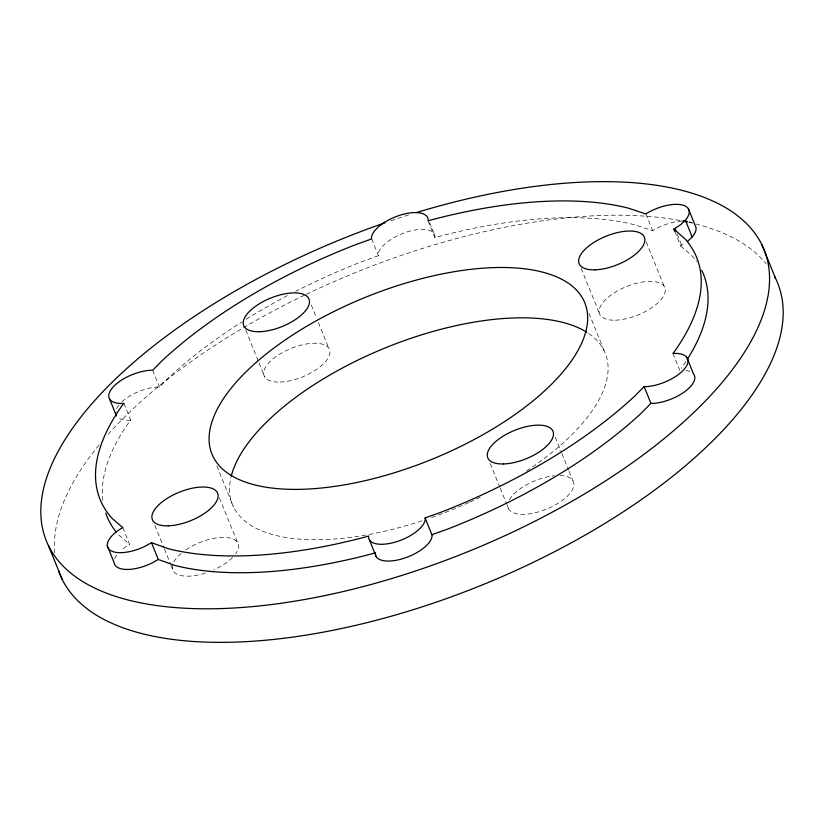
<?xml version="1.0" encoding="UTF-8"?>
<svg xmlns="http://www.w3.org/2000/svg" width="824" height="824" viewBox="0 0 824 824"><rect width="100%" height="100%" fill="white"/><g stroke="black" fill="none" stroke-linecap="round" stroke-linejoin="round"><path stroke-width="0.62" stroke-dasharray="4.12 3.09" d="M682.004 221.131A30.179 13.133 -22.1 0 0 653.607 230.123L652.67 230.772L635.407 224.993A321.896 140.101 -22.1 0 0 438.306 236.643L434.887 237.652L435.041 237.024A30.179 13.133 -22.1 0 0 406.788 232.007A30.179 13.133 -22.1 0 0 378.257 255.007L378.453 255.718L362.395 261.466A321.896 140.101 -22.1 0 0 295.785 291.284M123.888 403.338L130.707 420.116L129.111 422.115A321.896 140.101 -22.1 0 0 102.907 500.951M121.942 401.793A30.179 13.133 -22.1 0 1 158.239 386.992L159.485 387.064L168.745 377.629A321.896 140.101 -22.1 0 1 242.009 321.865M674.774 231.41L680.676 245.954L684.713 243.348M122.828 527.659L129.646 544.437L127.05 545.879A30.426 13.246 -22.1 0 0 121.385 550.082M130.707 420.116L129.605 420.24A30.179 13.133 -22.1 0 1 117.193 416.851M680.676 245.954L691.686 255.492A321.896 140.101 -22.1 0 1 696.558 261.589M118.687 534.941L129.646 544.437M677.215 234.201L681.767 245.387M645.861 213.993L652.67 230.772M646.16 241.926L664.226 286.422M672.909 353.465L679.728 370.244M581.136 268.315L600.15 315.149M588.944 313.254L604.157 350.715M555.263 437.225L561.443 452.438M561.927 453.612L568.581 469.999M569.054 471.173L572.855 480.547M429.572 222.511L434.114 233.707M428.068 220.873L434.887 237.652M490.239 463.603L499.746 487.025M500.219 488.199L506.399 503.413M506.884 504.587L508.779 509.273M371.645 238.939L378.453 255.718M311.256 304.973L316.488 317.848M318.394 322.534L328.848 348.294M245.758 330.187L258.592 361.798M259.066 362.972L264.772 377.021M216.836 465.869L233.47 506.842M219.411 497.923L237.477 542.408M152.677 370.285L159.485 387.064M154.861 525.475L163.894 547.723M164.367 548.897L170.547 564.121M171.021 565.285L173.4 571.145M588.769 333.566A201.18 87.56 -22.1 0 1 526.433 470.988M480.196 497.222A201.18 87.56 -22.1 0 1 469.979 502.053M468.835 502.568A201.18 87.56 -22.1 0 1 428.985 518.461M421.857 520.861A201.18 87.56 -22.1 0 1 230.936 477.405M54.786 552.863A387.28 168.56 -22.1 0 1 99.539 444.352M108.057 434.423A387.28 168.56 -22.1 0 1 305.23 294.817M306.373 294.271A387.28 168.56 -22.1 0 1 681.613 220.811M688.833 222.305A387.28 168.56 -22.1 0 1 692.345 223.119M695.806 223.974A387.28 168.56 -22.1 0 1 766.042 263.628M390.895 220.77A387.28 168.56 -22.1 0 1 411.361 214.127M185.894 549.865A35.205 15.326 -22.1 0 1 226.312 537.475A35.205 15.326 -22.1 0 1 235.633 553.841M232.481 557.549A35.205 15.326 -22.1 0 1 213.859 569.837M205.279 573.113A35.205 15.326 -22.1 0 1 175.048 572.958A35.205 15.326 -22.1 0 1 181.125 553.471M559.949 475.5A35.205 15.326 -22.1 0 1 555.973 504.546A35.205 15.326 -22.1 0 1 507.697 505.4M509.366 499.838A35.205 15.326 -22.1 0 1 554.212 475.736M685.764 361.736A321.896 140.101 -22.1 0 1 681.263 368.318M246.304 319.166A321.896 140.101 -22.1 0 1 289.173 294.704M685.774 370.429A30.179 13.133 -22.1 0 1 690.491 371.727M114.67 558.713A30.426 13.246 -22.1 0 1 117.163 554.459M116.534 408.683A30.179 13.133 -22.1 0 1 119.398 404.399M689.121 221.759A30.179 13.133 -22.1 0 1 692.345 222.964M615.487 320.186A35.205 15.326 -22.1 0 0 665.318 290.295A35.205 15.326 -22.1 0 0 615.765 291.881A35.205 15.326 -22.1 0 0 615.487 320.186M280.108 382.058A35.205 15.326 -22.1 0 0 329.94 352.167A35.205 15.326 -22.1 0 0 280.387 353.753A35.205 15.326 -22.1 0 0 280.108 382.058"/><path stroke-width="1.24" d="M685.393 220.183L680.851 224.519L673.857 229.175L684.868 238.713A321.896 140.101 -22.1 0 1 674.454 351.539L672.909 353.465A30.179 13.133 -22.1 0 1 684.734 368.555A30.179 13.133 -22.1 0 1 646.356 386.621L644.111 386.549L634.81 396.025A321.896 140.101 -22.1 0 1 441.159 512.188L425.102 517.936L425.297 518.646A30.179 13.133 -22.1 0 1 396.766 541.646A30.179 13.133 -22.1 0 1 368.513 536.63L368.678 536.002L365.259 537.011A321.896 140.101 -22.1 0 1 168.148 548.66L151.503 542.697L144.767 546.436A30.426 13.246 -22.1 0 1 110.055 550.216A30.426 13.246 -22.1 0 1 120.242 529.09L122.828 527.659L111.879 518.162A321.896 140.101 -22.1 0 1 122.292 405.336L123.888 403.338L122.786 403.461A30.179 13.133 -22.1 0 1 112.589 387.62A30.179 13.133 -22.1 0 1 151.42 370.213L152.677 370.285L161.937 360.85A321.896 140.101 -22.1 0 1 355.577 244.687L371.645 238.939L371.449 238.229A30.179 13.133 -22.1 0 1 399.97 215.229A30.179 13.133 -22.1 0 1 428.233 220.235L428.068 220.873L431.488 219.864A321.896 140.101 -22.1 0 1 628.599 208.204L645.861 213.993L646.789 213.344A30.179 13.133 -22.1 0 1 681.046 204.713A30.179 13.133 -22.1 0 1 685.393 220.183L692.201 236.972L687.669 241.298M686.773 357.266L693.581 374.055A30.179 13.133 -22.1 0 1 684.559 391.791A30.179 13.133 -22.1 0 1 653.174 403.399L650.919 403.327L641.628 412.803A321.896 140.101 -22.1 0 1 447.978 528.967L431.91 534.714L432.116 535.425A30.179 13.133 -22.1 0 1 404.821 558.023A30.179 13.133 -22.1 0 1 375.425 554.593M375.487 552.78L372.067 553.79A321.896 140.101 -22.1 0 1 174.966 565.449L158.311 559.486L151.575 563.214A30.426 13.246 -22.1 0 1 114.103 562.565L107.285 545.776M761.973 244.944L775.6 278.512M688.328 208.668L695.147 225.446A30.179 13.133 -22.1 0 1 692.201 236.972M674.949 228.608L675.855 230.844M673.857 229.175L674.774 231.41M644.111 386.549L650.919 403.327M425.102 517.936L431.91 534.714M369.44 539.947L376.259 556.736M109.644 399.146L116.462 415.924A30.179 13.133 -22.1 0 1 115.525 412.608M151.503 542.697L158.311 559.486M48.4 545.488L62.027 579.056M231.235 476.148A201.18 87.56 -22.1 0 1 386.415 347.429A201.18 87.56 -22.1 0 1 586.822 332.288M774.467 276.287A387.28 168.56 -22.1 0 1 486.242 583.31A387.28 168.56 -22.1 0 1 58.679 571.001M682.828 221.048A387.28 168.56 -22.1 0 1 687.638 222.047M416.182 212.643A387.28 168.56 -22.1 0 1 720.475 384.396A387.28 168.56 -22.1 0 1 94.678 588.068A387.28 168.56 -22.1 0 1 384.88 222.83M683.261 221.11A30.179 13.133 -22.1 0 1 686.794 221.337M701.729 270.313A321.896 140.101 -22.1 0 1 687.175 359.542M116.153 531.954A321.896 140.101 -22.1 0 1 105.76 513.146M316.941 488.436A201.18 87.56 -22.1 0 0 587.069 310.875A201.18 87.56 -22.1 0 0 291.099 335.996A201.18 87.56 -22.1 0 0 316.941 488.436M595.052 269.839A35.205 15.326 -22.1 0 0 644.873 239.949A35.205 15.326 -22.1 0 0 595.33 241.535A35.205 15.326 -22.1 0 0 595.052 269.839M259.663 331.712A35.205 15.326 -22.1 0 0 309.494 301.821A35.205 15.326 -22.1 0 0 259.941 303.407A35.205 15.326 -22.1 0 0 259.663 331.712M168.292 525.825A35.205 15.326 -22.1 0 0 218.123 495.935A35.205 15.326 -22.1 0 0 168.57 497.531A35.205 15.326 -22.1 0 0 168.292 525.825M503.67 463.953A35.205 15.326 -22.1 0 0 553.501 434.063A35.205 15.326 -22.1 0 0 503.948 435.659A35.205 15.326 -22.1 0 0 503.67 463.953"/></g></svg>
